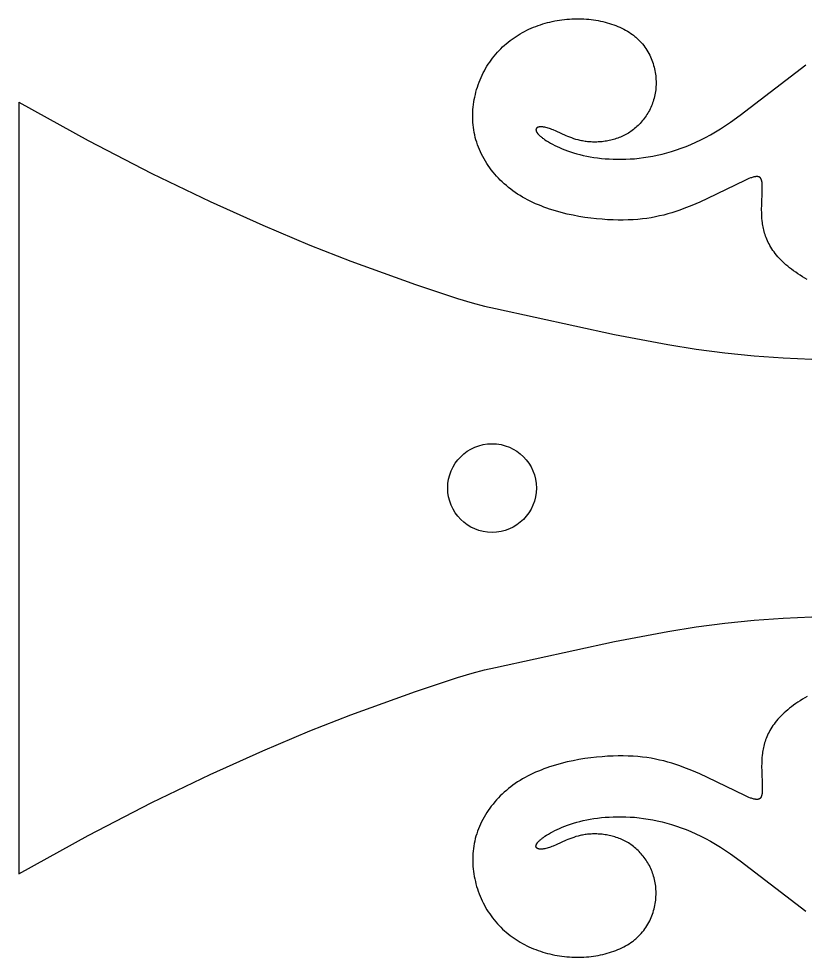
# Model space of a CAD drawing. Extents: x -254 to 268, y -217 to 103.
# Drawn here: x -240.4 to -116, y -213.1 to -64.5 of the extents above; entities that cross this region are included whole.
import ezdxf

# ---------------------------------------------------------------- set-up
doc = ezdxf.new("R2010")
doc.units = 0
doc.header["$MEASUREMENT"] = 0
doc.layers.add('DEFAULT', color=7, linetype='CONTINUOUS')

msp = doc.modelspace()

# ---------------------------------------------------------------- linework, layer by layer
at = {"layer": 'DEFAULT'}
msp.add_line((-240.44, -77.75), (-240.44, -199.88), dxfattribs=at)
for points in [[(-115.72, -105.82), (-116.1, -105.6), (-116.47, -105.38), (-116.83, -105.15), (-117.18, -104.92), (-117.53, -104.68), (-117.86, -104.45), (-118.18, -104.2), (-118.49, -103.96), (-118.79, -103.71), (-119.08, -103.47), (-119.36, -103.22), (-119.63, -102.96), (-119.88, -102.71), (-120.12, -102.46), (-120.35, -102.21), (-120.56, -101.96), (-120.76, -101.7), (-120.95, -101.45), (-121.13, -101.2), (-121.3, -100.95), (-121.46, -100.69), (-121.61, -100.44), (-121.74, -100.19), (-121.87, -99.94), (-121.99, -99.69), (-122.1, -99.44), (-122.2, -99.19), (-122.29, -98.95), (-122.37, -98.7), (-122.45, -98.46), (-122.52, -98.21), (-122.58, -97.97), (-122.63, -97.73), (-122.68, -97.49), (-122.73, -97.25), (-122.76, -97.02), (-122.8, -96.78), (-122.82, -96.55), (-122.87, -96.1), (-122.89, -95.65), (-122.91, -95.21), (-122.92, -94.78), (-122.91, -93.96), (-122.83, -91.82), (-122.82, -91.24), (-122.82, -90.98), (-122.82, -90.86), (-122.83, -90.74), (-122.84, -90.63), (-122.85, -90.52), (-122.86, -90.41), (-122.87, -90.36), (-122.88, -90.32), (-122.88, -90.27), (-122.89, -90.22), (-122.9, -90.18), (-122.92, -90.14), (-122.93, -90.1), (-122.94, -90.06), (-122.95, -90.02), (-122.97, -89.98), (-122.98, -89.96), (-122.98, -89.94), (-122.99, -89.93), (-123, -89.91), (-123.01, -89.89), (-123.02, -89.88), (-123.02, -89.86), (-123.03, -89.85), (-123.04, -89.83), (-123.05, -89.82), (-123.06, -89.8), (-123.07, -89.79), (-123.08, -89.78), (-123.09, -89.76), (-123.1, -89.75), (-123.11, -89.74), (-123.12, -89.73), (-123.14, -89.71), (-123.15, -89.7), (-123.16, -89.69), (-123.17, -89.68), (-123.18, -89.67), (-123.2, -89.66), (-123.21, -89.65), (-123.22, -89.64), (-123.24, -89.63), (-123.25, -89.62), (-123.26, -89.62), (-123.28, -89.61), (-123.29, -89.6), (-123.31, -89.59), (-123.32, -89.59), (-123.34, -89.58), (-123.35, -89.57), (-123.37, -89.57), (-123.39, -89.56), (-123.4, -89.56), (-123.42, -89.55), (-123.44, -89.55), (-123.45, -89.54), (-123.47, -89.54), (-123.49, -89.54), (-123.51, -89.53), (-123.52, -89.53), (-123.54, -89.53), (-123.56, -89.53), (-123.58, -89.53), (-123.6, -89.52), (-123.62, -89.52), (-123.64, -89.52), (-123.68, -89.52), (-123.73, -89.52), (-123.77, -89.53), (-123.81, -89.53), (-123.86, -89.53), (-123.91, -89.54), (-123.96, -89.55), (-124.01, -89.56), (-124.06, -89.57), (-124.11, -89.58), (-124.17, -89.59), (-124.28, -89.62), (-124.4, -89.66), (-124.52, -89.7), (-124.66, -89.74), (-124.94, -89.85), (-125.24, -89.98), (-125.57, -90.12), (-131.48, -93.01), (-132.7, -93.57), (-133.95, -94.1), (-135.21, -94.6), (-135.84, -94.83), (-136.47, -95.05), (-137.11, -95.25), (-137.75, -95.44), (-138.4, -95.61), (-139.06, -95.76), (-139.72, -95.91), (-140.4, -96.03), (-141.09, -96.14), (-141.79, -96.23), (-142.52, -96.3), (-143.26, -96.36), (-144.01, -96.39), (-144.8, -96.41), (-145.6, -96.41), (-146.43, -96.39), (-147.28, -96.35), (-148.16, -96.29), (-149.05, -96.21), (-149.96, -96.11), (-150.89, -95.98), (-151.82, -95.83), (-152.75, -95.65), (-153.69, -95.45), (-154.62, -95.22), (-155.55, -94.96), (-156.46, -94.67), (-156.91, -94.52), (-157.36, -94.35), (-157.8, -94.18), (-158.24, -94.01), (-158.68, -93.82), (-159.1, -93.63), (-159.52, -93.43), (-159.94, -93.22), (-160.35, -93), (-160.74, -92.77), (-161.14, -92.54), (-161.52, -92.29), (-161.89, -92.04), (-162.26, -91.78), (-162.62, -91.51), (-162.96, -91.24), (-163.3, -90.96), (-163.63, -90.67), (-163.95, -90.37), (-164.27, -90.07), (-164.57, -89.76), (-164.86, -89.44), (-165.14, -89.12), (-165.41, -88.8), (-165.68, -88.46), (-165.93, -88.12), (-166.17, -87.78), (-166.4, -87.43), (-166.62, -87.08), (-166.83, -86.72), (-167.03, -86.36), (-167.22, -85.99), (-167.4, -85.62), (-167.56, -85.25), (-167.72, -84.87), (-167.86, -84.49), (-167.99, -84.1), (-168.11, -83.72), (-168.22, -83.33), (-168.31, -82.93), (-168.39, -82.54), (-168.46, -82.14), (-168.52, -81.74), (-168.57, -81.34), (-168.6, -80.94), (-168.62, -80.54), (-168.63, -80.14), (-168.63, -79.73), (-168.62, -79.33), (-168.59, -78.93), (-168.56, -78.52), (-168.51, -78.12), (-168.45, -77.72), (-168.38, -77.32), (-168.3, -76.93), (-168.21, -76.53), (-168.11, -76.14), (-168, -75.75), (-167.88, -75.36), (-167.75, -74.98), (-167.61, -74.6), (-167.46, -74.23), (-167.3, -73.85), (-167.13, -73.49), (-166.96, -73.13), (-166.77, -72.77), (-166.58, -72.42), (-166.37, -72.07), (-166.16, -71.73), (-165.94, -71.4), (-165.71, -71.08), (-165.48, -70.76), (-165.23, -70.45), (-164.98, -70.14), (-164.72, -69.85), (-164.45, -69.56), (-164.18, -69.28), (-163.9, -69.01), (-163.61, -68.74), (-163.32, -68.49), (-163.02, -68.24), (-162.71, -68), (-162.4, -67.77), (-162.09, -67.55), (-161.76, -67.33), (-161.43, -67.12), (-161.1, -66.92), (-160.76, -66.73), (-160.42, -66.55), (-160.08, -66.37), (-159.73, -66.2), (-159.37, -66.05), (-159.01, -65.89), (-158.65, -65.75), (-158.29, -65.62), (-157.92, -65.49), (-157.55, -65.37), (-157.18, -65.26), (-156.8, -65.15), (-156.42, -65.06), (-156.04, -64.97), (-155.66, -64.89), (-155.28, -64.82), (-154.89, -64.76), (-154.51, -64.71), (-154.12, -64.66), (-153.73, -64.62), (-153.34, -64.59), (-152.96, -64.57), (-152.57, -64.55), (-152.18, -64.55), (-151.79, -64.55), (-151.41, -64.56), (-151.03, -64.57), (-150.64, -64.6), (-150.26, -64.63), (-149.89, -64.67), (-149.51, -64.72), (-149.14, -64.78), (-148.77, -64.84), (-148.41, -64.91), (-148.05, -64.99), (-147.69, -65.07), (-147.34, -65.17), (-146.99, -65.27), (-146.65, -65.38), (-146.32, -65.49), (-145.99, -65.62), (-145.66, -65.75), (-145.35, -65.88), (-145.04, -66.03), (-144.73, -66.18), (-144.44, -66.34), (-144.15, -66.51), (-143.87, -66.68), (-143.6, -66.86), (-143.34, -67.05), (-143.21, -67.14), (-143.09, -67.24), (-142.96, -67.34), (-142.84, -67.44), (-142.72, -67.55), (-142.61, -67.65), (-142.49, -67.76), (-142.38, -67.87), (-142.17, -68.09), (-141.96, -68.31), (-141.76, -68.54), (-141.58, -68.78), (-141.4, -69.02), (-141.23, -69.27), (-141.06, -69.52), (-140.91, -69.78), (-140.77, -70.03), (-140.63, -70.3), (-140.51, -70.56), (-140.39, -70.83), (-140.28, -71.1), (-140.18, -71.37), (-140.09, -71.65), (-140, -71.92), (-139.93, -72.2), (-139.86, -72.48), (-139.8, -72.76), (-139.75, -73.04), (-139.71, -73.32), (-139.67, -73.6), (-139.65, -73.88), (-139.63, -74.16), (-139.62, -74.44), (-139.62, -74.72), (-139.62, -75), (-139.63, -75.27), (-139.65, -75.54), (-139.68, -75.81), (-139.72, -76.08), (-139.76, -76.34), (-139.81, -76.61), (-139.87, -76.86), (-139.93, -77.12), (-140.01, -77.37), (-140.08, -77.62), (-140.17, -77.87), (-140.26, -78.11), (-140.36, -78.35), (-140.46, -78.59), (-140.57, -78.82), (-140.68, -79.05), (-140.8, -79.27), (-140.93, -79.49), (-141.06, -79.71), (-141.2, -79.92), (-141.34, -80.13), (-141.49, -80.33), (-141.64, -80.53), (-141.8, -80.72), (-141.96, -80.91), (-142.12, -81.1), (-142.29, -81.27), (-142.47, -81.45), (-142.64, -81.61), (-142.83, -81.78), (-143.01, -81.93), (-143.2, -82.08), (-143.39, -82.23), (-143.59, -82.37), (-143.79, -82.5), (-143.99, -82.63), (-144.2, -82.75), (-144.4, -82.86), (-144.61, -82.97), (-144.82, -83.08), (-145.04, -83.17), (-145.25, -83.27), (-145.47, -83.35), (-145.69, -83.44), (-145.91, -83.51), (-146.13, -83.58), (-146.35, -83.65), (-146.58, -83.71), (-146.8, -83.77), (-147.02, -83.82), (-147.25, -83.86), (-147.47, -83.9), (-147.69, -83.94), (-147.91, -83.97), (-148.14, -84), (-148.36, -84.02), (-148.58, -84.04), (-148.79, -84.05), (-149.01, -84.06), (-149.23, -84.06), (-149.44, -84.06), (-149.65, -84.06), (-149.86, -84.05), (-150.06, -84.04), (-150.27, -84.02), (-150.47, -84.01), (-150.66, -83.98), (-150.86, -83.95), (-151.05, -83.92), (-151.24, -83.89), (-151.42, -83.85), (-151.6, -83.81), (-151.96, -83.73), (-152.3, -83.63), (-152.64, -83.53), (-152.96, -83.41), (-153.27, -83.3), (-153.57, -83.18), (-153.86, -83.05), (-155.42, -82.35), (-155.88, -82.15), (-156.09, -82.07), (-156.3, -81.99), (-156.5, -81.92), (-156.69, -81.86), (-156.87, -81.81), (-157.05, -81.76), (-157.21, -81.72), (-157.29, -81.71), (-157.37, -81.69), (-157.45, -81.68), (-157.52, -81.67), (-157.59, -81.66), (-157.66, -81.66), (-157.73, -81.65), (-157.8, -81.65), (-157.86, -81.65), (-157.92, -81.65), (-157.95, -81.65), (-157.98, -81.65), (-158.01, -81.66), (-158.04, -81.66), (-158.07, -81.66), (-158.09, -81.67), (-158.12, -81.67), (-158.15, -81.68), (-158.17, -81.68), (-158.2, -81.69), (-158.22, -81.7), (-158.25, -81.7), (-158.27, -81.71), (-158.29, -81.72), (-158.31, -81.73), (-158.34, -81.74), (-158.36, -81.75), (-158.38, -81.76), (-158.39, -81.76), (-158.4, -81.77), (-158.41, -81.77), (-158.41, -81.78), (-158.42, -81.78), (-158.43, -81.79), (-158.44, -81.8), (-158.45, -81.8), (-158.46, -81.81), (-158.47, -81.82), (-158.47, -81.82), (-158.48, -81.83), (-158.49, -81.84), (-158.5, -81.84), (-158.5, -81.85), (-158.51, -81.86), (-158.52, -81.86), (-158.52, -81.87), (-158.53, -81.88), (-158.54, -81.89), (-158.54, -81.89), (-158.55, -81.9), (-158.55, -81.91), (-158.56, -81.92), (-158.56, -81.93), (-158.57, -81.93), (-158.57, -81.94), (-158.58, -81.95), (-158.58, -81.96), (-158.59, -81.97), (-158.59, -81.98), (-158.59, -81.99), (-158.6, -82), (-158.6, -82.01), (-158.6, -82.02), (-158.61, -82.03), (-158.61, -82.04), (-158.61, -82.05), (-158.61, -82.06), (-158.61, -82.07), (-158.61, -82.08), (-158.62, -82.09), (-158.62, -82.1), (-158.62, -82.11), (-158.62, -82.12), (-158.62, -82.13), (-158.62, -82.14), (-158.62, -82.15), (-158.62, -82.16), (-158.62, -82.17), (-158.61, -82.19), (-158.61, -82.2), (-158.61, -82.21), (-158.61, -82.22), (-158.61, -82.23), (-158.6, -82.24), (-158.6, -82.26), (-158.6, -82.27), (-158.59, -82.28), (-158.59, -82.29), (-158.59, -82.31), (-158.58, -82.32), (-158.57, -82.35), (-158.56, -82.37), (-158.55, -82.4), (-158.54, -82.43), (-158.52, -82.46), (-158.51, -82.48), (-158.49, -82.51), (-158.47, -82.54), (-158.45, -82.57), (-158.43, -82.6), (-158.41, -82.63), (-158.38, -82.67), (-158.36, -82.7), (-158.33, -82.73), (-158.3, -82.76), (-158.25, -82.83), (-158.18, -82.9), (-158.11, -82.97), (-158.03, -83.05), (-157.95, -83.12), (-157.86, -83.2), (-157.76, -83.28), (-157.66, -83.36), (-157.56, -83.44), (-157.44, -83.52), (-157.2, -83.69), (-156.93, -83.87), (-156.65, -84.04), (-156.34, -84.22), (-156.01, -84.4), (-155.66, -84.58), (-155.29, -84.76), (-154.9, -84.94), (-154.49, -85.11), (-154.06, -85.28), (-153.61, -85.45), (-153.15, -85.61), (-152.67, -85.76), (-152.17, -85.9), (-151.66, -86.04), (-151.13, -86.17), (-150.58, -86.28), (-150.02, -86.39), (-149.45, -86.49), (-148.86, -86.57), (-148.26, -86.64), (-147.65, -86.7), (-147.02, -86.74), (-146.38, -86.77), (-145.73, -86.79), (-145.07, -86.79), (-144.39, -86.77), (-143.71, -86.74), (-143.02, -86.69), (-142.31, -86.62), (-141.6, -86.53), (-140.88, -86.42), (-140.15, -86.29), (-139.42, -86.14), (-138.67, -85.97), (-137.92, -85.77), (-137.17, -85.56), (-136.41, -85.31), (-135.65, -85.05), (-134.88, -84.76), (-134.11, -84.44), (-133.34, -84.1), (-132.56, -83.73), (-131.78, -83.33), (-131, -82.9), (-130.22, -82.44), (-129.44, -81.96), (-128.66, -81.45), (-127.87, -80.91), (-126.29, -79.78), (-115.95, -71.82)], [(-240.44, -77.75), (-229.48, -83.8), (-219.38, -89.02), (-210.16, -93.48), (-201.83, -97.24), (-194.4, -100.37), (-187.89, -102.93), (-177.67, -106.61), (-171.03, -108.8), (-168.69, -109.5), (-166.75, -110.02), (-165.04, -110.43), (-146.22, -114.5), (-137.77, -116.11), (-133.28, -116.82), (-128.72, -117.43), (-124.12, -117.9), (-119.53, -118.23), (-115, -118.41)], [(-240.44, -199.88), (-229.48, -193.83), (-219.38, -188.61), (-210.16, -184.15), (-201.83, -180.39), (-194.4, -177.26), (-187.89, -174.7), (-177.67, -171.02), (-171.03, -168.83), (-168.69, -168.13), (-166.75, -167.61), (-165.04, -167.2), (-146.22, -163.13), (-137.77, -161.53), (-133.28, -160.81), (-128.72, -160.2), (-124.12, -159.73), (-119.53, -159.4), (-115, -159.22)], [(-115.72, -171.81), (-116.1, -172.03), (-116.47, -172.25), (-116.83, -172.48), (-117.18, -172.71), (-117.53, -172.95), (-117.86, -173.19), (-118.18, -173.43), (-118.49, -173.67), (-118.79, -173.92), (-119.08, -174.17), (-119.36, -174.42), (-119.63, -174.67), (-119.88, -174.92), (-120.12, -175.17), (-120.35, -175.42), (-120.56, -175.67), (-120.76, -175.93), (-120.95, -176.18), (-121.13, -176.43), (-121.3, -176.69), (-121.46, -176.94), (-121.61, -177.19), (-121.74, -177.44), (-121.87, -177.69), (-121.99, -177.94), (-122.1, -178.19), (-122.2, -178.44), (-122.29, -178.68), (-122.37, -178.93), (-122.45, -179.17), (-122.52, -179.42), (-122.58, -179.66), (-122.63, -179.9), (-122.68, -180.14), (-122.73, -180.38), (-122.76, -180.61), (-122.8, -180.85), (-122.82, -181.08), (-122.87, -181.54), (-122.89, -181.98), (-122.91, -182.42), (-122.92, -182.85), (-122.91, -183.67), (-122.83, -185.81), (-122.82, -186.39), (-122.82, -186.65), (-122.82, -186.77), (-122.83, -186.89), (-122.84, -187.01), (-122.85, -187.11), (-122.86, -187.22), (-122.87, -187.27), (-122.88, -187.31), (-122.88, -187.36), (-122.89, -187.41), (-122.9, -187.45), (-122.92, -187.49), (-122.93, -187.54), (-122.94, -187.58), (-122.95, -187.61), (-122.97, -187.65), (-122.98, -187.67), (-122.98, -187.69), (-122.99, -187.7), (-123, -187.72), (-123.01, -187.74), (-123.02, -187.75), (-123.02, -187.77), (-123.03, -187.78), (-123.04, -187.8), (-123.05, -187.81), (-123.06, -187.83), (-123.07, -187.84), (-123.08, -187.85), (-123.09, -187.87), (-123.1, -187.88), (-123.11, -187.89), (-123.12, -187.91), (-123.14, -187.92), (-123.15, -187.93), (-123.16, -187.94), (-123.17, -187.95), (-123.18, -187.96), (-123.2, -187.97), (-123.21, -187.98), (-123.22, -187.99), (-123.24, -188), (-123.25, -188.01), (-123.26, -188.02), (-123.28, -188.02), (-123.29, -188.03), (-123.31, -188.04), (-123.32, -188.04), (-123.34, -188.05), (-123.35, -188.06), (-123.37, -188.06), (-123.39, -188.07), (-123.4, -188.07), (-123.42, -188.08), (-123.44, -188.08), (-123.45, -188.09), (-123.47, -188.09), (-123.49, -188.09), (-123.51, -188.1), (-123.52, -188.1), (-123.54, -188.1), (-123.56, -188.1), (-123.58, -188.11), (-123.6, -188.11), (-123.62, -188.11), (-123.64, -188.11), (-123.68, -188.11), (-123.73, -188.11), (-123.77, -188.11), (-123.81, -188.1), (-123.86, -188.1), (-123.91, -188.09), (-123.96, -188.08), (-124.01, -188.07), (-124.06, -188.06), (-124.11, -188.05), (-124.17, -188.04), (-124.28, -188.01), (-124.4, -187.97), (-124.52, -187.93), (-124.66, -187.89), (-124.94, -187.78), (-125.24, -187.65), (-125.57, -187.51), (-131.48, -184.62), (-132.7, -184.06), (-133.95, -183.53), (-135.21, -183.03), (-135.84, -182.8), (-136.47, -182.58), (-137.11, -182.38), (-137.75, -182.19), (-138.4, -182.02), (-139.06, -181.87), (-139.72, -181.73), (-140.4, -181.6), (-141.09, -181.49), (-141.79, -181.4), (-142.52, -181.33), (-143.26, -181.27), (-144.01, -181.24), (-144.8, -181.22), (-145.6, -181.22), (-146.43, -181.24), (-147.28, -181.28), (-148.16, -181.34), (-149.05, -181.42), (-149.96, -181.52), (-150.89, -181.65), (-151.82, -181.8), (-152.75, -181.98), (-153.69, -182.18), (-154.62, -182.41), (-155.55, -182.67), (-156.46, -182.96), (-156.91, -183.11), (-157.36, -183.28), (-157.8, -183.45), (-158.24, -183.62), (-158.68, -183.81), (-159.1, -184), (-159.52, -184.21), (-159.94, -184.42), (-160.35, -184.63), (-160.74, -184.86), (-161.14, -185.1), (-161.52, -185.34), (-161.89, -185.59), (-162.26, -185.85), (-162.62, -186.12), (-162.96, -186.39), (-163.3, -186.67), (-163.63, -186.96), (-163.95, -187.26), (-164.27, -187.56), (-164.57, -187.87), (-164.86, -188.19), (-165.14, -188.51), (-165.41, -188.84), (-165.68, -189.17), (-165.93, -189.51), (-166.17, -189.85), (-166.4, -190.2), (-166.62, -190.55), (-166.83, -190.91), (-167.03, -191.27), (-167.22, -191.64), (-167.4, -192.01), (-167.56, -192.38), (-167.72, -192.76), (-167.86, -193.14), (-167.99, -193.53), (-168.11, -193.91), (-168.22, -194.3), (-168.31, -194.7), (-168.39, -195.09), (-168.46, -195.49), (-168.52, -195.89), (-168.57, -196.29), (-168.6, -196.69), (-168.62, -197.09), (-168.63, -197.49), (-168.63, -197.9), (-168.62, -198.3), (-168.59, -198.7), (-168.56, -199.11), (-168.51, -199.51), (-168.45, -199.91), (-168.38, -200.31), (-168.3, -200.7), (-168.21, -201.1), (-168.11, -201.49), (-168, -201.88), (-167.88, -202.27), (-167.75, -202.65), (-167.61, -203.03), (-167.46, -203.4), (-167.3, -203.78), (-167.13, -204.14), (-166.96, -204.5), (-166.77, -204.86), (-166.58, -205.21), (-166.37, -205.56), (-166.16, -205.9), (-165.94, -206.23), (-165.71, -206.55), (-165.48, -206.87), (-165.23, -207.18), (-164.98, -207.49), (-164.72, -207.78), (-164.45, -208.07), (-164.18, -208.35), (-163.9, -208.62), (-163.61, -208.89), (-163.32, -209.14), (-163.02, -209.39), (-162.71, -209.63), (-162.4, -209.86), (-162.09, -210.09), (-161.76, -210.3), (-161.43, -210.51), (-161.1, -210.71), (-160.76, -210.9), (-160.42, -211.08), (-160.08, -211.26), (-159.73, -211.43), (-159.37, -211.59), (-159.01, -211.74), (-158.65, -211.88), (-158.29, -212.02), (-157.92, -212.14), (-157.55, -212.26), (-157.18, -212.37), (-156.8, -212.48), (-156.42, -212.57), (-156.04, -212.66), (-155.66, -212.74), (-155.28, -212.81), (-154.89, -212.87), (-154.51, -212.93), (-154.12, -212.97), (-153.73, -213.01), (-153.34, -213.04), (-152.96, -213.06), (-152.57, -213.08), (-152.18, -213.08), (-151.79, -213.08), (-151.41, -213.07), (-151.03, -213.06), (-150.64, -213.03), (-150.26, -213), (-149.89, -212.96), (-149.51, -212.91), (-149.14, -212.85), (-148.77, -212.79), (-148.41, -212.72), (-148.05, -212.64), (-147.69, -212.56), (-147.34, -212.46), (-146.99, -212.36), (-146.65, -212.25), (-146.32, -212.14), (-145.99, -212.01), (-145.66, -211.88), (-145.35, -211.75), (-145.04, -211.6), (-144.73, -211.45), (-144.44, -211.29), (-144.15, -211.12), (-143.87, -210.95), (-143.6, -210.77), (-143.34, -210.58), (-143.21, -210.49), (-143.09, -210.39), (-142.96, -210.29), (-142.84, -210.19), (-142.72, -210.08), (-142.61, -209.98), (-142.49, -209.87), (-142.38, -209.76), (-142.17, -209.54), (-141.96, -209.32), (-141.76, -209.09), (-141.58, -208.85), (-141.4, -208.61), (-141.23, -208.36), (-141.06, -208.11), (-140.91, -207.86), (-140.77, -207.6), (-140.63, -207.33), (-140.51, -207.07), (-140.39, -206.8), (-140.28, -206.53), (-140.18, -206.26), (-140.09, -205.98), (-140, -205.71), (-139.93, -205.43), (-139.86, -205.15), (-139.8, -204.87), (-139.75, -204.59), (-139.71, -204.31), (-139.67, -204.03), (-139.65, -203.75), (-139.63, -203.47), (-139.62, -203.19), (-139.62, -202.91), (-139.62, -202.63), (-139.63, -202.36), (-139.65, -202.09), (-139.68, -201.82), (-139.72, -201.55), (-139.76, -201.29), (-139.81, -201.02), (-139.87, -200.77), (-139.93, -200.51), (-140.01, -200.26), (-140.08, -200.01), (-140.17, -199.76), (-140.26, -199.52), (-140.36, -199.28), (-140.46, -199.04), (-140.57, -198.81), (-140.68, -198.58), (-140.8, -198.36), (-140.93, -198.14), (-141.06, -197.92), (-141.2, -197.71), (-141.34, -197.5), (-141.49, -197.3), (-141.64, -197.1), (-141.8, -196.91), (-141.96, -196.72), (-142.12, -196.54), (-142.29, -196.36), (-142.47, -196.18), (-142.64, -196.02), (-142.83, -195.86), (-143.01, -195.7), (-143.2, -195.55), (-143.39, -195.4), (-143.59, -195.26), (-143.79, -195.13), (-143.99, -195), (-144.2, -194.88), (-144.4, -194.77), (-144.61, -194.66), (-144.82, -194.55), (-145.04, -194.46), (-145.25, -194.36), (-145.47, -194.28), (-145.69, -194.19), (-145.91, -194.12), (-146.13, -194.05), (-146.35, -193.98), (-146.58, -193.92), (-146.8, -193.87), (-147.02, -193.81), (-147.25, -193.77), (-147.47, -193.73), (-147.69, -193.69), (-147.91, -193.66), (-148.14, -193.63), (-148.36, -193.61), (-148.58, -193.59), (-148.79, -193.58), (-149.01, -193.57), (-149.23, -193.57), (-149.44, -193.57), (-149.65, -193.57), (-149.86, -193.58), (-150.06, -193.59), (-150.27, -193.61), (-150.47, -193.63), (-150.66, -193.65), (-150.86, -193.68), (-151.05, -193.71), (-151.24, -193.74), (-151.42, -193.78), (-151.6, -193.82), (-151.96, -193.9), (-152.3, -194), (-152.64, -194.11), (-152.96, -194.22), (-153.27, -194.33), (-153.57, -194.45), (-153.86, -194.58), (-155.42, -195.28), (-155.88, -195.48), (-156.09, -195.56), (-156.3, -195.64), (-156.5, -195.71), (-156.69, -195.77), (-156.87, -195.82), (-157.05, -195.87), (-157.21, -195.91), (-157.29, -195.92), (-157.37, -195.94), (-157.45, -195.95), (-157.52, -195.96), (-157.59, -195.97), (-157.66, -195.97), (-157.73, -195.98), (-157.8, -195.98), (-157.86, -195.98), (-157.92, -195.98), (-157.95, -195.98), (-157.98, -195.98), (-158.01, -195.97), (-158.04, -195.97), (-158.07, -195.97), (-158.09, -195.96), (-158.12, -195.96), (-158.15, -195.95), (-158.17, -195.95), (-158.2, -195.94), (-158.22, -195.93), (-158.25, -195.93), (-158.27, -195.92), (-158.29, -195.91), (-158.31, -195.9), (-158.34, -195.89), (-158.36, -195.88), (-158.38, -195.87), (-158.39, -195.87), (-158.4, -195.86), (-158.41, -195.86), (-158.41, -195.85), (-158.42, -195.85), (-158.43, -195.84), (-158.44, -195.83), (-158.45, -195.83), (-158.46, -195.82), (-158.47, -195.82), (-158.47, -195.81), (-158.48, -195.8), (-158.49, -195.8), (-158.5, -195.79), (-158.5, -195.78), (-158.51, -195.77), (-158.52, -195.77), (-158.52, -195.76), (-158.53, -195.75), (-158.54, -195.74), (-158.54, -195.74), (-158.55, -195.73), (-158.55, -195.72), (-158.56, -195.71), (-158.56, -195.7), (-158.57, -195.7), (-158.57, -195.69), (-158.58, -195.68), (-158.58, -195.67), (-158.59, -195.66), (-158.59, -195.65), (-158.59, -195.64), (-158.6, -195.63), (-158.6, -195.62), (-158.6, -195.61), (-158.61, -195.61), (-158.61, -195.6), (-158.61, -195.59), (-158.61, -195.58), (-158.61, -195.57), (-158.61, -195.56), (-158.62, -195.54), (-158.62, -195.53), (-158.62, -195.52), (-158.62, -195.51), (-158.62, -195.5), (-158.62, -195.49), (-158.62, -195.48), (-158.62, -195.47), (-158.62, -195.46), (-158.61, -195.45), (-158.61, -195.43), (-158.61, -195.42), (-158.61, -195.41), (-158.61, -195.4), (-158.6, -195.39), (-158.6, -195.37), (-158.6, -195.36), (-158.59, -195.35), (-158.59, -195.34), (-158.59, -195.32), (-158.58, -195.31), (-158.57, -195.28), (-158.56, -195.26), (-158.55, -195.23), (-158.54, -195.2), (-158.52, -195.18), (-158.51, -195.15), (-158.49, -195.12), (-158.47, -195.09), (-158.45, -195.06), (-158.43, -195.03), (-158.41, -195), (-158.38, -194.96), (-158.36, -194.93), (-158.33, -194.9), (-158.3, -194.87), (-158.25, -194.8), (-158.18, -194.73), (-158.11, -194.66), (-158.03, -194.59), (-157.95, -194.51), (-157.86, -194.43), (-157.76, -194.35), (-157.66, -194.27), (-157.56, -194.19), (-157.44, -194.11), (-157.2, -193.94), (-156.93, -193.76), (-156.65, -193.59), (-156.34, -193.41), (-156.01, -193.23), (-155.66, -193.05), (-155.29, -192.87), (-154.9, -192.69), (-154.49, -192.52), (-154.06, -192.35), (-153.61, -192.18), (-153.15, -192.02), (-152.67, -191.87), (-152.17, -191.73), (-151.66, -191.59), (-151.13, -191.46), (-150.58, -191.35), (-150.02, -191.24), (-149.45, -191.14), (-148.86, -191.06), (-148.26, -190.99), (-147.65, -190.93), (-147.02, -190.89), (-146.38, -190.86), (-145.73, -190.84), (-145.07, -190.84), (-144.39, -190.86), (-143.71, -190.89), (-143.02, -190.94), (-142.31, -191.01), (-141.6, -191.1), (-140.88, -191.21), (-140.15, -191.34), (-139.42, -191.49), (-138.67, -191.66), (-137.92, -191.86), (-137.17, -192.07), (-136.41, -192.32), (-135.65, -192.58), (-134.88, -192.87), (-134.11, -193.19), (-133.34, -193.53), (-132.56, -193.91), (-131.78, -194.3), (-131, -194.73), (-130.22, -195.19), (-129.44, -195.67), (-128.66, -196.18), (-127.87, -196.72), (-126.29, -197.85), (-115.95, -205.81)]]:
    msp.add_lwpolyline(points, dxfattribs=at)
msp.add_circle((-165.56, -138.82), 7.02, dxfattribs=at)

doc.saveas('drawing.dxf')
